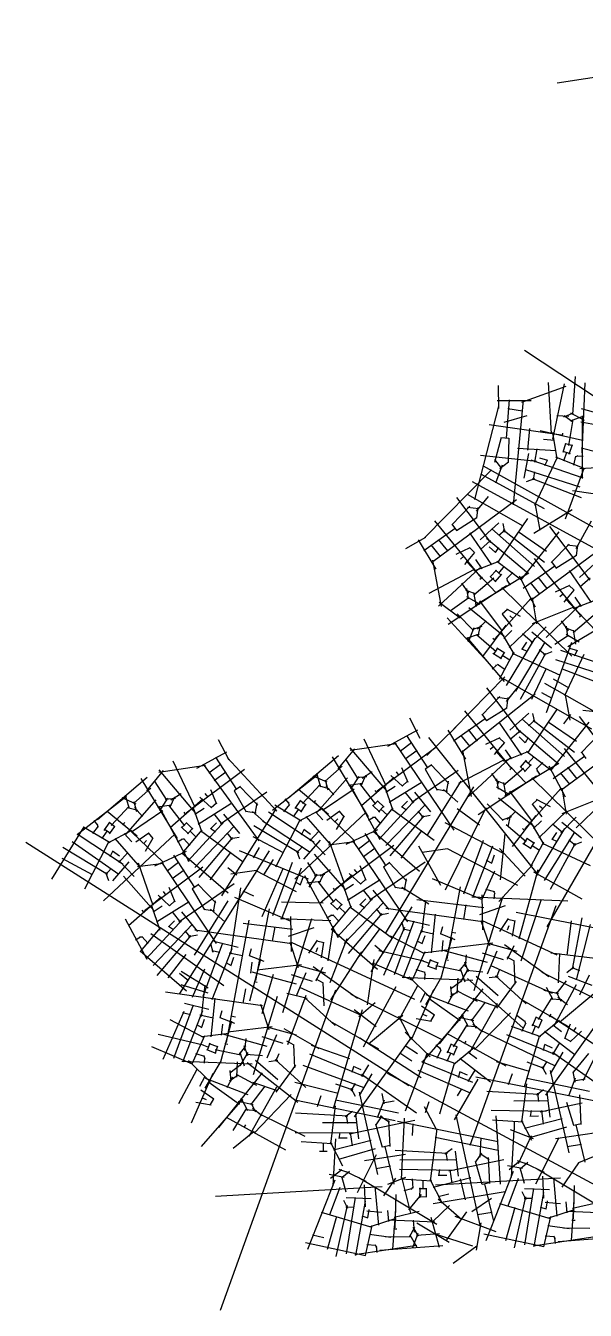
# Model space of a CAD drawing. Extents: x 521210 to 539878, y 175088 to 192554.
# Drawn here: x 521210 to 525525, y 175088 to 184983 of the extents above; entities that cross this region are included whole.
import ezdxf

# ---------------------------------------------------------------- set-up
doc = ezdxf.new("R2010")
doc.units = 0
doc.header["$MEASUREMENT"] = 0

msp = doc.modelspace()

# ---------------------------------------------------------------- linework, layer by layer
for p, q in [((525307.3, 184541.8), (528178.1, 184983)), ((525746.1, 182025.6), (525056.5, 182482)), ((525447.7, 182281.9), (525426.8, 181988.5)), ((524853.9, 182211.3), (524856.5, 182034.7)), ((525036.2, 182081.7), (525376.6, 182207)), ((525239.7, 182235.2), (525261.6, 181840)), ((525275.7, 181799.2), (525364.6, 182224.3)), ((525521.4, 182231.1), (525497.1, 181692.2)), ((524844.3, 182097.1), (525107.6, 182096.5)), ((524937.6, 182101.8), (524914.4, 181805.5)), ((525046.3, 182098.8), (524968.8, 181292.6)), ((524672.9, 181333.9), (524859.5, 182053.2)), ((525075.3, 181977.1), (524897.6, 181927.2)), ((524928.6, 182034), (525040.5, 182017.5)), ((525304.3, 181981), (525397.5, 181975.1)), ((525358.9, 181968.9), (525432.9, 181999.6)), ((525362.9, 181981.4), (525429.3, 181931.1)), ((525411.6, 181938.4), (525514.2, 181977.6)), ((525412, 182000.5), (525514.9, 181944.1)), ((525976.3, 181897.5), (525495.1, 182031.9)), ((525501.9, 181978.5), (525501.5, 181495)), ((524784.2, 181912.1), (525341.1, 181831.7)), ((525093.4, 181879.3), (525080.2, 181713.5)), ((525397.8, 181748.9), (525430.5, 181948.3)), ((525491.1, 181931.9), (525809.7, 181871.6)), ((524827.7, 181621.7), (524879.2, 181813.7)), ((524874.4, 181811.2), (524935.3, 181805.3)), ((524934.8, 181806), (524929.9, 181619.4)), ((525176, 181863.7), (525503, 181790.4)), ((525202.1, 181796.8), (525287.3, 181790.4)), ((525271.5, 181849.6), (525305.9, 181645.4)), ((525349.1, 181821.4), (525352.4, 181845.4)), ((525003.4, 181729.2), (525301.5, 181710.6)), ((525053.1, 181496.4), (525090.1, 181686.8)), ((525136.1, 181620), (525154.3, 181722.7)), ((525351.5, 181706.2), (525408.6, 181687.6)), ((525354.5, 181698.1), (525375.7, 181766.2)), ((525360.6, 181631.8), (525382, 181697.2)), ((525372.3, 181764.8), (525426.1, 181748.8)), ((525401.5, 181682.1), (525425.4, 181755.8)), ((525492.5, 181731.9), (526223.4, 181540.6)), ((524717.7, 181675.7), (525148.1, 181629.5)), ((524737.3, 181592.7), (525600.8, 181111.7)), ((524823.9, 181640.3), (524878.8, 181571.7)), ((524835.4, 181460.5), (524886.3, 181599.3)), ((524866.8, 181573.1), (524931.5, 181623.4)), ((525104.3, 181637.5), (525505.6, 181500.6)), ((525136.9, 181289.1), (525309.4, 181658.1)), ((525171.8, 181654.4), (525234.4, 181635.8)), ((525212.6, 181595.2), (525233.3, 181637.4)), ((525296.3, 181660.7), (525518.2, 181572.5)), ((525435.5, 181598.2), (525452.8, 181667.9)), ((525449.2, 181660.8), (525470.8, 181671.4)), ((525462.5, 181668.8), (525507.8, 181666.9)), ((525481.7, 181571.2), (525750.7, 181587.5)), ((524802.1, 181562), (524281, 181032.3)), ((524716.8, 181530.8), (525208.5, 181263.9)), ((525063.8, 181565.1), (525482.2, 181431.6)), ((525071.4, 181471.9), (525136.7, 181493.9)), ((525116.2, 181495.1), (525492.1, 181349.1)), ((525124.5, 181483.6), (525136.3, 181546.9)), ((525371.4, 181183.8), (525517.1, 181575.4)), ((524652.5, 181472.4), (525810.6, 180839.9)), ((525427.4, 181403.1), (525984.2, 181322.7)), ((524337.9, 180848.6), (524993.8, 181334.5)), ((524532, 181348), (524792.8, 181002.4)), ((524613.2, 181373.8), (525043.4, 181130)), ((524777.1, 181357.5), (524684.1, 181242.6)), ((525138.6, 181292.9), (525174.8, 181098)), ((524634.9, 181281.3), (524496.6, 181138.4)), ((524531.7, 181094.7), (524689.3, 181194.8)), ((524616.9, 181275), (524704, 181263.2)), ((524696.6, 181272.7), (524686.7, 181191.3)), ((525079, 181187), (524851.1, 180849.4)), ((525423.1, 181253.3), (525127, 181071.3)), ((524279.4, 180940.3), (524521.7, 181112.5)), ((524363.4, 181169.3), (524718.5, 180733)), ((524496.2, 181143.9), (524532.6, 181094.6)), ((524858.1, 181152.4), (524713.8, 181022.8)), ((524804.7, 181107.8), (525134.3, 180817.5)), ((524905.8, 181097.6), (524857.6, 181055)), ((524888.6, 181149.2), (524903.2, 181081.9)), ((524891.7, 181098.8), (525210.1, 180851.5)), ((525008, 181086.4), (525225.8, 180936.2)), ((525247.8, 181125.8), (525560, 180712.3)), ((525570.8, 181166.6), (525451.3, 180952.5)), ((524142.5, 180955.8), (524295.3, 181044.3)), ((524235.5, 181022.7), (524371.4, 180797.2)), ((524391, 181025.7), (524461.7, 180937.9)), ((524632.9, 181075.3), (524802, 180829.2)), ((524794.8, 181017.6), (524716, 180949.2)), ((524763.4, 181035.9), (525087.1, 180762)), ((525322, 181083.8), (525028.8, 180713.7)), ((525105.1, 180558.5), (525713.1, 181007)), ((526976.1, 181073.1), (525228.9, 178041.3)), ((525400.9, 180989.8), (525262.6, 180846.9)), ((524333, 180982.8), (524404.7, 180895.3)), ((524528.7, 180912.7), (524638.1, 180963.9)), ((524589.3, 180896.4), (524561.9, 180873.7)), ((524670.5, 180926.1), (524592.5, 180833)), ((524631.4, 180963.4), (524671, 180924)), ((524783.6, 180969.3), (524831.7, 180925.2)), ((524855.3, 180964.7), (524829.8, 180925.3)), ((525298.9, 180804.6), (525456.5, 180904.7)), ((525384.1, 180984.9), (525471.1, 180973.1)), ((525463.8, 180982.6), (525453.9, 180901.2)), ((524320.3, 180612.6), (524670.6, 180796.9)), ((524347.3, 180866), (524414.8, 180509.6)), ((524712.8, 180805.8), (524393.8, 180511)), ((524606.2, 180858.2), (524837.1, 180615.3)), ((524667.4, 180783.5), (524860.3, 180858.9)), ((524677.1, 180870.1), (524726.3, 180800.3)), ((524840, 180790.1), (524792.5, 180736.9)), ((524842.2, 180859.3), (525031.9, 180714.2)), ((524900, 180819), (524854.9, 180767)), ((525046.6, 180650.2), (525288.9, 180822.4)), ((525130.6, 180879.2), (525485.7, 180442.9)), ((525263.4, 180853.8), (525299.8, 180804.5)), ((525625.3, 180862.2), (525481, 180732.7)), ((524818.6, 180726.9), (524664.4, 180596.4)), ((524675.2, 180519.6), (525089.8, 180768.4)), ((524731.5, 180731.4), (524712.5, 180716.2)), ((524792, 180740.6), (524833.4, 180702.6)), ((524877.9, 180758), (524827, 180699.6)), ((524831.5, 180788.6), (524876.8, 180749.1)), ((524967.3, 180772), (524916.4, 180721.3)), ((524920.6, 180728.1), (524922.7, 180704.1)), ((524920.7, 180712.5), (524945.5, 180674.6)), ((525014.3, 180746.2), (525138.6, 180507.1)), ((525100.2, 180692.7), (525171.8, 180605.2)), ((525158.2, 180735.5), (525228.9, 180647.8)), ((525400.1, 180785.2), (525569.2, 180539.1)), ((525561.9, 180727.5), (525483.2, 180659.1)), ((524468.6, 180373), (524918.3, 180670.8)), ((524571.5, 180687.8), (524624.5, 180610.9)), ((524601.3, 180637.3), (524678.6, 180606.2)), ((524609.9, 180647.2), (524621.7, 180567.9)), ((524663.2, 180617.6), (524682.3, 180509.5)), ((524881.9, 180654.4), (525421.6, 180125.7)), ((525202.6, 180680.4), (525202.6, 180680.4)), ((525295.9, 180622.6), (525405.3, 180673.8)), ((525356.4, 180606.3), (525329.1, 180583.6)), ((525437.7, 180636), (525359.7, 180542.9)), ((525398.6, 180673.3), (525438.2, 180633.9)), ((524399.3, 180542.3), (524559.8, 180420.9)), ((524481.8, 180476.5), (524628, 180578.9)), ((524610.1, 180585.4), (524711.5, 180526.1)), ((524899.4, 180277.5), (524626, 180498)), ((524709.6, 180552.8), (524883.9, 180317.8)), ((525105.3, 180571.1), (524828.5, 180260.3)), ((525114.5, 180575.9), (525148.1, 180374.7)), ((525117.3, 180379.1), (525437.8, 180506.8)), ((525480, 180515.7), (525223.7, 180269.9)), ((525373.4, 180568.1), (525604.3, 180325.2)), ((525434.6, 180493.4), (525627.5, 180568.8)), ((525444.2, 180580), (525493.4, 180510.2)), ((524458.8, 180421.9), (524798.9, 180053.1)), ((524537.5, 180453.1), (524661.9, 180325.1)), ((524760.4, 180398.2), (524693, 180333.6)), ((524925.7, 180486.5), (524884.4, 180449)), ((524885, 180451.1), (524958.8, 180354.6)), ((525026.1, 180431.4), (524919.1, 180487.4)), ((525152.7, 180399.3), (524936.7, 180193.2)), ((524969.2, 180413.9), (524942.4, 180437.3)), ((525338.7, 180397.7), (525391.7, 180320.8)), ((525389.9, 180200.1), (525857, 180478.3)), ((525585.8, 180436.8), (525431.6, 180306.3)), ((525498.7, 180441.3), (525479.7, 180426.1)), ((524705.7, 180296.5), (524602, 180260.4)), ((524665.5, 180343.7), (524623.1, 180234.2)), ((524726.4, 180353.8), (524650.1, 180329.5)), ((524715.3, 180360.8), (524696.9, 180279.4)), ((524912.9, 180364.2), (524731.2, 180124.4)), ((524870.1, 180318.8), (524975.4, 180140.4)), ((524957.2, 180323.1), (524896.2, 180263.4)), ((525121.6, 180230.4), (525041.5, 180297.2)), ((525223.8, 180352.5), (525106.3, 180229.9)), ((525264.7, 180189.3), (525113.8, 180311.1)), ((525368.4, 180347.2), (525445.8, 180316.1)), ((525377.1, 180357.1), (525388.9, 180277.8)), ((525377.3, 180295.3), (525478.7, 180236)), ((525430.4, 180327.5), (525449.5, 180219.4)), ((524610.9, 180269), (524899.8, 179931.4)), ((524838.4, 180160.5), (524685, 180291.9)), ((524828.9, 180247.2), (524810.9, 180263.5)), ((525134.7, 180264.2), (524915.8, 179901)), ((525212.3, 180234.9), (524986.8, 179858)), ((525072.1, 180233.7), (525036.2, 180179.2)), ((525418.2, 180231.9), (525223.1, 179691.1)), ((525290.4, 180218.8), (525395.2, 180288.8)), ((524878.6, 180106.9), (524812.8, 180147.9)), ((524847.7, 180188.9), (524816.8, 180142.1)), ((524904.2, 180149.5), (524844.1, 180187.9)), ((524972.8, 180158.3), (524859.9, 179947.9)), ((524901.3, 180157.6), (524869.6, 180106.6)), ((524942.3, 180094.8), (524883.8, 180131)), ((525334.1, 179976.8), (524964.5, 180147.9)), ((525217.2, 180147.7), (525023.8, 179793.8)), ((525079.1, 180162.2), (525036, 180181.1)), ((525218.3, 180133.5), (525168.6, 180174.3)), ((525266.5, 180158.7), (525202.4, 180133.6)), ((525294, 180099.9), (525712.4, 179966.4)), ((525334.5, 180172.3), (525735.9, 180035.4)), ((525367.1, 179824), (525515.8, 180142)), ((525402, 180189.2), (525464.6, 180170.7)), ((525442.8, 180130), (525463.5, 180172.2)), ((524840.5, 180057.4), (524807, 180026.8)), ((524855.8, 180060), (524832.5, 180054.1)), ((524906.6, 180020.8), (524848.5, 180063)), ((525223.5, 180030.8), (525109.9, 179791.8)), ((525346.5, 180030), (525722.3, 179883.9)), ((524905, 179966.2), (524511.2, 179567.1)), ((524886, 179957.9), (525573.6, 179566.7)), ((525211.4, 179919.3), (526340.7, 179276.6)), ((525277.3, 179952), (525397.7, 179883.7)), ((524568.2, 179383.4), (525137.7, 179837.2)), ((524865.1, 179816.1), (524726.8, 179673.2)), ((524762.2, 179882.8), (525023.1, 179537.2)), ((524847.1, 179809.8), (524934.2, 179798)), ((525007.3, 179892.3), (524914.3, 179777.4)), ((524926.8, 179807.5), (524916.9, 179726.2)), ((525270.1, 179800.8), (525190.4, 179843)), ((525368.8, 179827.7), (525405.1, 179632.9)), ((524593.6, 179704.2), (524948.7, 179267.8)), ((524762, 179629.6), (524919.6, 179729.6)), ((525309.2, 179721.8), (525081.3, 179384.2)), ((525506.4, 179710.6), (526021.5, 179655.3)), ((524168.4, 179651.9), (524250.3, 179495.4)), ((524509.6, 179475.1), (524751.9, 179647.3)), ((524726.5, 179678.7), (524762.8, 179629.4)), ((524863.2, 179610.1), (525032.2, 179364)), ((525088.3, 179687.2), (524944, 179557.6)), ((525035, 179642.7), (525364.5, 179352.4)), ((525136, 179632.4), (525087.8, 179589.8)), ((525118.8, 179684), (525133.4, 179616.8)), ((525121.9, 179633.6), (525440.4, 179386.3)), ((525238.2, 179621.2), (525456.1, 179471)), ((525552.2, 179618.6), (525259.1, 179248.5)), ((525411.5, 179678), (525357.2, 179606.1)), ((525478.1, 179660.6), (525790.2, 179247.1)), ((524231.3, 179556.1), (524000.2, 179429.9)), ((524147.1, 179515.7), (524308.8, 179266.3)), ((524303.6, 179361.7), (524525.5, 179579.2)), ((524465.7, 179557.5), (524601.6, 179332)), ((524563.2, 179517.7), (524634.9, 179430.1)), ((524621.2, 179560.5), (524692, 179472.7)), ((525025, 179552.4), (524946.2, 179484)), ((524993.7, 179570.8), (525317.3, 179296.8)), ((525013.8, 179504.1), (525061.9, 179460)), ((525335.4, 179093.3), (525943.4, 179541.8)), ((525631.1, 179524.6), (525492.8, 179381.7)), ((522694.8, 179484), (522776.7, 179327.6)), ((523744.3, 179412.9), (523616.3, 179257.6)), ((524070, 179451), (523711.1, 179398.7)), ((523994.3, 179088.4), (523713.3, 179419.6)), ((523817.9, 179488.7), (523987.2, 179131)), ((524372.4, 179422.1), (523921.3, 179085.8)), ((524052.9, 179461.1), (524510.6, 178785.2)), ((524187.3, 179460.3), (524096.8, 179392.5)), ((524315.3, 179499.9), (525161.4, 178440.5)), ((524758.9, 179447.5), (524868.3, 179498.7)), ((524819.5, 179431.2), (524792.1, 179408.5)), ((524900.7, 179461), (524822.8, 179367.9)), ((524861.6, 179498.2), (524901.3, 179458.9)), ((524907.3, 179404.9), (524956.5, 179335.2)), ((525085.6, 179499.6), (525060, 179460.1)), ((525360.8, 179414.1), (525715.9, 178977.7)), ((522344.3, 179320.9), (522513.5, 178963.1)), ((522757.7, 179388.2), (522526.6, 179262)), ((522673.4, 179347.9), (522835.2, 179098.5)), ((523147.3, 178932), (522765.3, 179342.4)), ((523621.5, 179358.5), (523238.6, 179034.3)), ((523572.3, 179350.8), (523850.7, 178888.8)), ((523675.1, 179333.2), (523771.2, 179182.8)), ((524227.6, 179400.6), (524136.9, 179333.6)), ((524550.5, 179147.4), (524900.8, 179331.7)), ((524577.5, 179400.9), (524645, 179044.5)), ((524943, 179340.6), (524624, 179045.8)), ((524836.4, 179393), (525067.3, 179150.1)), ((524897.6, 179318.3), (525090.5, 179393.7)), ((525070.2, 179325), (525022.7, 179271.7)), ((525061.7, 179323.4), (525107, 179283.9)), ((525072.4, 179394.1), (525262.1, 179249)), ((525130.2, 179353.8), (525085.1, 179301.8)), ((525197.6, 179306.8), (525146.6, 179256.1)), ((525276.8, 179185), (525519.1, 179357.2)), ((525493.6, 179388.6), (525530, 179339.3)), ((522270.7, 179245), (522142.6, 179089.7)), ((522596.4, 179283.2), (522237.4, 179230.9)), ((522520.7, 178920.6), (522239.7, 179251.8)), ((522898.7, 179254.2), (522447.7, 178917.9)), ((522579.3, 179293.3), (523008.5, 178705)), ((522713.7, 179292.5), (522623.2, 179224.6)), ((522754, 179232.7), (522663.3, 179165.8)), ((523462.3, 179213), (523112.8, 178938.7)), ((523485.8, 179117.1), (523454.1, 179222.2)), ((523649.4, 179278.5), (523516.2, 179159.7)), ((523830.7, 179207), (523796.3, 179131)), ((523882.4, 179234.5), (523803.4, 179184.9)), ((524116.3, 179125.5), (524026.6, 179207.4)), ((524090.1, 179208), (524068.6, 179236.3)), ((524108.9, 179267.8), (524155.5, 179156.3)), ((524543.6, 179246.1), (524187.3, 179000.1)), ((524341.3, 179290.4), (524290.5, 179256.2)), ((524290.7, 179257), (524383.9, 179095.3)), ((524472.7, 179146.1), (524335.8, 179290.3)), ((524698.8, 178907.8), (525148.6, 179205.6)), ((524801.8, 179222.6), (524854.7, 179145.7)), ((525048.9, 179261.7), (524894.7, 179131.2)), ((524905.5, 179054.4), (525320, 179303.2)), ((524961.7, 179266.2), (524942.8, 179251)), ((525022.2, 179275.4), (525063.6, 179237.5)), ((525108.1, 179292.8), (525057.2, 179234.4)), ((525150.8, 179262.9), (525152.9, 179238.9)), ((525150.9, 179247.4), (525175.8, 179209.5)), ((525244.5, 179281.1), (525368.8, 179041.9)), ((525330.4, 179227.6), (525402.1, 179140)), ((525388.4, 179270.4), (525459.1, 179182.6)), ((525432.8, 179215.3), (525432.8, 179215.2)), ((522147.9, 179190.6), (521765, 178866.5)), ((522175.7, 179110.7), (522042.5, 178991.9)), ((522098.6, 179182.9), (522377.1, 178720.9)), ((522201.5, 179165.4), (522297.5, 179014.9)), ((522867.6, 179122.6), (522816.9, 179088.4)), ((522999.1, 178978.3), (522862.1, 179122.5)), ((523344.2, 178990.3), (523482, 179138)), ((523534.7, 179155.3), (523427.1, 179202.3)), ((523458.6, 178924.4), (523690.5, 179188.2)), ((523549.6, 179104.8), (523469.1, 179126.6)), ((523542.1, 179094), (523521.1, 179171.3)), ((523585, 179058.1), (523523.4, 179128.3)), ((523808.4, 179146), (523699.5, 179131.4)), ((523709.9, 179138.1), (523940.9, 178713.3)), ((523778.5, 179200.3), (523714.9, 179101.6)), ((523840.2, 179197.9), (523760.5, 179189.5)), ((523911, 178986), (523787.1, 179145.6)), ((524051.1, 179192.7), (523798.7, 178972.3)), ((523973.9, 179134.7), (524041.1, 178938.8)), ((524662.9, 179120.3), (523981.8, 177990.1)), ((524060.1, 179121.4), (523988.3, 179075.2)), ((524267, 179156.7), (524013.9, 178998.3)), ((524155.2, 179163), (524114.2, 179125.1)), ((524566, 179163.8), (524304.2, 178744.3)), ((524467.2, 179164.3), (524451.7, 179077.8)), ((524831.5, 179172.1), (524908.8, 179141)), ((524840.2, 179182), (524852, 179102.7)), ((524840.3, 179120.2), (524941.7, 179060.9)), ((524893.4, 179152.4), (524912.5, 179044.3)), ((525112.1, 179189.2), (525651.9, 178660.5)), ((525344.7, 179110.8), (525378.3, 178909.5)), ((521988.7, 179045.2), (521606.2, 178749.4)), ((522061, 178987.5), (521953.4, 179034.5)), ((522012.1, 178949.2), (521980.4, 179054.4)), ((521985, 178756.5), (522216.8, 179020.4)), ((522304.8, 179032.5), (522241.3, 178933.8)), ((522366.6, 179030.1), (522286.9, 179021.7)), ((522357.1, 179039.2), (522322.7, 178963.2)), ((522577.5, 179024.8), (522325.1, 178804.5)), ((522408.8, 179066.7), (522329.7, 179017.1)), ((522642.7, 178957.7), (522553, 179039.6)), ((522616.4, 179040.2), (522594.9, 179068.4)), ((522635.3, 179100), (522681.8, 178988.5)), ((523070, 179078.2), (522713.7, 178832.3)), ((522817, 179089.2), (522910.3, 178927.5)), ((523241.2, 178992.6), (523212, 179027.3)), ((523289, 178952.4), (523332.7, 179016.4)), ((523544.7, 178907.2), (523312.8, 179098.9)), ((523372.3, 178979.8), (523326.7, 179012.7)), ((523431.3, 178996.1), (523448.3, 179013.4)), ((523741.7, 179102.3), (523499.5, 178938.2)), ((523925.8, 179012), (523886.1, 178972.3)), ((523919.2, 179072.9), (523904.8, 179092.5)), ((523973.3, 178962), (523922.1, 179011.7)), ((524222.1, 179028), (523934.6, 178716.3)), ((524154.6, 179010.7), (524108.5, 178964.5)), ((524202.4, 178997.5), (524137.4, 179079.1)), ((524334.4, 178928.5), (524211, 179078.2)), ((524461.5, 179084.8), (524380.6, 179098.1)), ((524542.8, 179000.8), (524431.9, 179098.5)), ((525129.7, 178812.4), (524856.2, 179032.8)), ((524939.9, 179087.7), (525114.1, 178852.6)), ((525335.5, 179105.9), (525058.7, 178795.1)), ((525156, 179021.3), (525114.6, 178983.8)), ((525256.3, 178966.2), (525149.3, 179022.2)), ((525347.5, 178913.9), (525668, 179041.6)), ((525710.2, 179050.5), (525454, 178804.7)), ((522071, 178739.4), (521839.1, 178931.1)), ((521870.6, 178822.5), (522008.4, 178970.2)), ((522075.9, 178936.9), (521995.5, 178958.8)), ((522268.1, 178934.5), (522025.8, 178770.4)), ((522068.5, 178926.1), (522047.5, 179003.5)), ((522111.4, 178890.3), (522049.8, 178960.4)), ((522334.8, 178978.1), (522225.9, 178963.6)), ((522236.3, 178970.3), (522467.3, 178545.5)), ((522437.3, 178818.2), (522313.5, 178977.8)), ((522445.5, 178905.1), (522431.2, 178924.6)), ((522500.3, 178966.9), (522567.5, 178771)), ((522586.5, 178953.6), (522514.6, 178907.4)), ((522793.3, 178988.9), (522540.2, 178830.5)), ((522681.5, 178995.2), (522640.6, 178957.3)), ((522728.8, 178829.7), (522663.8, 178911.3)), ((523139.9, 178951.3), (522719.8, 178281)), ((522860.7, 178760.7), (522737.4, 178910.3)), ((522987.9, 178916.9), (522907, 178930.3)), ((523069.2, 178833), (522958.3, 178930.7)), ((522993.5, 178996.5), (522978, 178910)), ((523435.3, 178689.9), (523081.7, 178924)), ((523336.4, 178856.1), (523130.9, 178977.9)), ((523201.8, 178928.1), (523246.4, 178984.4)), ((523243.1, 178977.2), (523238.2, 179000.7)), ((523274.2, 178889.3), (523312.9, 178946.2)), ((523835.9, 178925.9), (523284.7, 178409.1)), ((523338.7, 178927.5), (523289, 178961.5)), ((523501.1, 178951.9), (523318.3, 178854.3)), ((523330.5, 178925), (523371.4, 178983.4)), ((523743.2, 178706.2), (523444.4, 178996)), ((523501.6, 178864.7), (523444.6, 178928.2)), ((523632.6, 178931.4), (523533.1, 178861.8)), ((523666.3, 178889.2), (523630.5, 178932.1)), ((523939.6, 178925.5), (523883.4, 178978.8)), ((524042.2, 178956.9), (523889.3, 178773.5)), ((523972, 178970.5), (523930.7, 178927)), ((523999.5, 178900.8), (523949.5, 178948.1)), ((524292.2, 178983.7), (523988.1, 178666.8)), ((524359.6, 178706.4), (524032, 178948.4)), ((524147.1, 178939.3), (524108.7, 178966.4)), ((524277.7, 178883.2), (524237.2, 178933.1)), ((524758.6, 178957.9), (524445.7, 178322.7)), ((524709, 178824.7), (524537.9, 178950.6)), ((524767.7, 178987.9), (524892.1, 178859.9)), ((524990.6, 178933), (524923.2, 178868.5)), ((525115.2, 178985.9), (525189, 178889.4)), ((525383, 178934.2), (525167, 178728)), ((525199.4, 178948.7), (525172.7, 178972.1)), ((521412.6, 178408.9), (521660.3, 178810.9)), ((521862.7, 178688.2), (521657.3, 178810)), ((521728.2, 178760.3), (521772.8, 178816.6)), ((521767.5, 178824.7), (521738.4, 178859.5)), ((521769.4, 178809.3), (521764.6, 178832.9)), ((521815.4, 178784.6), (521859.1, 178848.6)), ((521898.6, 178812), (521853.1, 178844.8)), ((521856.8, 178757.2), (521897.7, 178815.6)), ((521957.6, 178828.2), (521974.7, 178845.5)), ((522269.6, 178538.4), (521970.7, 178828.2)), ((522465.9, 178757.6), (522409.7, 178811)), ((522452.2, 178844.2), (522412.5, 178804.5)), ((522499.6, 178794.2), (522448.5, 178843.9)), ((522748.5, 178860.2), (522461, 178548.5)), ((522818.5, 178815.9), (522514.5, 178499)), ((522681, 178842.9), (522634.9, 178796.7)), ((523315.3, 178612.4), (522970, 178820.6)), ((523402.7, 178613.6), (523035.7, 178854.9)), ((523139.7, 178502.8), (523326.4, 178864.9)), ((523569.5, 178666.1), (523372.7, 178890.7)), ((523591.9, 178848.9), (523616.4, 178874.6)), ((523606.9, 178791.3), (523667.4, 178895.8)), ((523892.3, 178884.6), (523853.4, 178861.4)), ((523907.8, 178884.1), (523883.8, 178883)), ((523949.7, 178835.5), (523901.2, 178888.6)), ((524279.5, 178897.3), (524018.8, 178589.6)), ((524329.9, 178898.2), (524262.1, 178886.4)), ((524441.7, 178845.8), (524891.7, 178608.3)), ((524956.7, 178888.6), (524880.3, 178864.3)), ((525068.6, 178695.3), (524915.2, 178826.7)), ((524945.5, 178895.6), (524927.1, 178814.3)), ((525143.1, 178899.1), (524961.4, 178659.2)), ((525100.4, 178853.6), (525205.6, 178675.2)), ((525187.4, 178857.9), (525126.4, 178798.2)), ((525351.8, 178765.2), (525271.7, 178832)), ((525454, 178887.3), (525336.5, 178764.7)), ((525494.9, 178724.2), (525344, 178845.9)), ((521961.7, 178522), (521608.1, 178756.1)), ((521800.6, 178721.5), (521839.3, 178778.4)), ((522362.2, 178758.1), (521811.1, 178241.2)), ((521865, 178759.7), (521815.4, 178793.6)), ((522027.4, 178784.1), (521844.7, 178686.5)), ((522095.9, 178498.3), (521899.1, 178722.9)), ((522028, 178696.9), (521970.9, 178760.4)), ((522159, 178763.6), (522059.4, 178694)), ((522133.3, 178623.5), (522193.8, 178728)), ((522192.6, 178721.4), (522156.9, 178764.3)), ((522418.7, 178716.8), (522379.7, 178693.6)), ((522434.2, 178716.2), (522410.2, 178715.2)), ((522568.6, 178789), (522415.6, 178605.7)), ((522476.1, 178667.7), (522427.6, 178720.7)), ((522498.4, 178802.7), (522457, 178759.1)), ((522525.9, 178733), (522475.9, 178780.2)), ((522805.8, 178729.4), (522545.2, 178421.7)), ((522886, 178538.5), (522558.3, 178780.6)), ((522673.4, 178771.4), (522635.1, 178798.6)), ((522804, 178715.4), (522763.5, 178765.3)), ((522856.3, 178730.4), (522788.5, 178718.6)), ((523198.4, 178611), (522964.4, 178734.7)), ((523335.7, 178749.8), (523356.4, 178792)), ((523407.5, 178753.7), (523354.5, 178791.9)), ((523402, 178704.4), (523472.2, 178781.6)), ((523519.7, 178597.1), (523402.2, 178719.7)), ((523922, 178789.7), (523677.8, 178675.7)), ((523824.7, 178761.5), (523986.4, 178512.1)), ((524246.2, 178467.9), (523888.9, 178776.6)), ((524262.1, 178781.5), (524102.8, 178570.3)), ((524904.5, 178758.8), (524867.4, 178404.8)), ((525059.2, 178782), (525041.2, 178798.3)), ((525077.9, 178723.8), (525047, 178676.9)), ((525134.5, 178684.3), (525074.3, 178722.7)), ((525364.9, 178799), (525146.1, 178435.8)), ((525442.5, 178769.7), (525208.4, 178398.1)), ((525309.3, 178697), (525266.2, 178715.9)), ((525302.3, 178768.5), (525266.4, 178714)), ((524165.3, 176815.8), (521210.4, 178690.1)), ((521841.7, 178444.6), (521496.4, 178652.8)), ((521929.1, 178445.8), (521567.8, 178695.4)), ((521666.1, 178335), (521852.7, 178697)), ((521862.1, 178582), (521882.8, 178624.2)), ((521933.8, 178585.9), (521880.9, 178624)), ((521928.4, 178536.6), (521998.6, 178613.8)), ((522118.3, 178681.1), (522142.8, 178706.8)), ((522448.4, 178621.9), (522204.2, 178507.9)), ((523087.4, 178627.9), (522397.4, 177526.9)), ((522788.5, 178613.7), (522629.2, 178402.5)), ((523391, 178408), (522859, 178625.9)), ((522966.6, 178574.2), (523012.1, 178652.1)), ((523301.2, 178611.9), (523344, 178659.9)), ((523324.3, 178562.7), (523301.9, 178627.8)), ((523355, 178563.1), (523483, 178708.8)), ((523747.6, 178696.8), (523545.1, 178671.8)), ((523550.8, 178702.4), (523664.8, 178376.8)), ((524050, 178667.9), (523598.9, 178331.6)), ((523730.5, 178706.9), (524152.9, 178080.4)), ((523864.9, 178706.2), (523774.4, 178638.3)), ((523905.2, 178646.4), (523814.5, 178579.5)), ((524411.2, 178359.7), (524242, 178663.3)), ((524462.8, 178642.3), (524266.7, 178614.4)), ((524459.2, 178644.2), (525002.4, 178361.6)), ((524738, 178705.5), (524586.9, 178293.1)), ((524808.6, 178662), (524654.8, 178266.8)), ((524864.6, 178645), (525061.5, 178431.2)), ((525108.8, 178641.7), (525043, 178682.7)), ((525203.1, 178693.1), (525099.2, 178499.7)), ((525131.6, 178692.4), (525099.8, 178641.4)), ((525172.5, 178629.6), (525114, 178665.9)), ((525564.4, 178511.6), (525194.7, 178682.8)), ((525447.4, 178682.5), (525254, 178328.6)), ((525448.5, 178668.3), (525398.8, 178709.1)), ((525496.7, 178693.5), (525432.6, 178668.4)), ((521724.7, 178443.2), (521490.8, 178566.8)), ((521881.3, 178395.3), (522009.4, 178541)), ((522046.1, 178429.3), (521928.6, 178551.9)), ((522274, 178529), (522071.5, 178504)), ((522077.2, 178534.6), (522191.1, 178209)), ((522256.9, 178539.1), (522679.2, 177912.6)), ((522391.3, 178538.4), (522300.8, 178470.5)), ((522351, 178593.7), (522512.8, 178344.3)), ((522772.6, 178300.1), (522415.2, 178608.7)), ((523117.3, 178560.7), (523044, 178443.3)), ((523264.4, 178537.6), (523113.2, 178125.3)), ((523383.3, 178536.2), (523448.8, 178428.6)), ((523671.9, 178334.2), (523437.2, 178600.7)), ((523786.5, 178513.6), (523833.1, 178402.1)), ((523848.3, 178604.3), (523848.3, 178604.4)), ((524291.3, 178540.3), (523864.9, 178245.9)), ((524018.8, 178536.2), (523968.1, 178502)), ((524148.9, 178393.1), (524012, 178537.4)), ((524761.8, 178555.6), (524803.1, 178533)), ((524822.7, 178593.8), (524801.4, 178532)), ((525116.9, 178519.7), (524857.3, 178236.5)), ((521827.5, 178444.1), (521870.4, 178492)), ((521850.7, 178394.9), (521828.3, 178460)), ((522198.3, 178166.4), (521963.6, 178432.8)), ((522576.3, 178500.1), (522125.3, 178163.8)), ((522431.6, 178478.6), (522340.9, 178411.6)), ((522374.6, 178436.5), (522374.6, 178436.5)), ((522837.9, 178438.2), (522768.3, 178495.5)), ((522989.2, 178474.5), (522793, 178446.6)), ((522985.6, 178476.4), (523297, 178314.3)), ((523192.3, 178488.2), (523030.4, 178118.9)), ((523335, 178494.2), (523181.2, 178098.9)), ((523349, 178426), (523327.8, 178364.2)), ((523360.4, 178437.6), (523618.5, 177959.2)), ((523456, 178446.2), (523392.5, 178347.4)), ((523517.8, 178443.7), (523438.1, 178435.3)), ((523508.3, 178452.8), (523473.9, 178376.9)), ((523728.7, 178438.5), (523476.3, 178218.1)), ((523560, 178480.4), (523481, 178430.7)), ((523793.9, 178371.4), (523704.2, 178453.2)), ((523767.7, 178453.8), (523746.2, 178482.1)), ((523968.3, 178502.9), (524061.5, 178341.2)), ((524344, 178414.4), (524729.1, 178252.1)), ((524823.7, 178469.1), (524726.1, 178251.1)), ((525159.7, 178479.7), (525012.6, 177947.3)), ((525501.3, 178255.3), (525127.9, 178461.7)), ((522312.9, 178345.8), (522359.4, 178234.3)), ((522817.7, 178372.4), (522391.3, 178078.1)), ((522545.2, 178368.4), (522494.5, 178334.2)), ((522494.6, 178335), (522587.9, 178173.3)), ((522675.3, 178225.3), (522538.4, 178369.5)), ((522866.4, 178342), (522789.3, 177829.7)), ((522885.4, 178318.2), (522967.4, 178280.9)), ((523288.2, 178387.7), (523329.4, 178365.2)), ((523486, 178391.8), (523377.1, 178377.3)), ((523588.6, 178231.8), (523464.7, 178391.4)), ((523596.8, 178318.7), (523582.4, 178338.3)), ((523651.5, 178380.6), (523718.7, 178184.6)), ((523737.7, 178367.2), (523665.9, 178321)), ((523944.5, 178402.6), (523691.5, 178244.1)), ((523832.8, 178408.9), (523791.8, 178370.9)), ((523880, 178243.3), (523815, 178324.9)), ((524012, 178174.3), (523888.6, 178324)), ((524139.1, 178330.6), (524058.2, 178343.9)), ((524318.4, 178215.8), (524109.5, 178344.4)), ((524144.7, 178410.1), (524129.3, 178323.6)), ((524560.7, 178349.1), (524456.7, 177796.2)), ((524755.3, 178332.7), (524824.3, 178312.4)), ((524817.3, 178316.4), (524827, 178294.4)), ((522255.1, 178270.7), (522002.7, 178050.3)), ((522470.9, 178234.8), (522217.8, 178076.3)), ((522320.3, 178203.5), (522230.6, 178285.4)), ((522294, 178286), (522272.5, 178314.3)), ((522359.1, 178241.1), (522318.2, 178203.1)), ((522770, 178241.8), (522508.2, 177822.3)), ((522671.1, 178242.3), (522655.6, 178155.8)), ((522821.2, 178269.8), (523255.4, 178084.3)), ((523183.9, 178234.6), (523502.9, 178227.2)), ((523617.2, 178171.3), (523561, 178224.7)), ((523603.4, 178257.9), (523563.7, 178218.2)), ((523650.9, 178207.8), (523599.7, 178257.5)), ((523649.6, 178216.4), (523608.2, 178172.8)), ((523899.7, 178273.9), (523612.2, 177962.1)), ((523969.8, 178229.6), (523665.7, 177912.6)), ((523832.2, 178256.5), (523786.1, 178210.4)), ((524743.8, 178187.9), (524227, 178250.4)), ((524292.5, 178237.3), (524262.9, 177997.5)), ((525390.9, 178239), (524649.4, 178271.1)), ((524886.5, 178270.1), (524664.4, 177548)), ((524726.4, 178287.7), (524731.2, 178018.2)), ((524824.7, 178302.7), (524820.9, 178257.6)), ((525031.4, 177779.7), (525186.1, 178254.8)), ((522123.1, 178150.9), (522108.8, 178170.5)), ((522177.9, 178212.7), (522245.1, 178016.8)), ((522264, 178199.4), (522192.2, 178153.2)), ((522406.4, 178075.5), (522341.4, 178157.1)), ((522538.3, 178006.5), (522415, 178156.2)), ((522665.4, 178162.8), (522584.6, 178176.1)), ((522746.8, 178078.8), (522635.9, 178176.5)), ((523087.1, 178181.3), (522983.1, 177628.4)), ((523252.7, 178119.9), (523257.6, 177850.4)), ((523569.9, 178130.5), (523531, 178107.3)), ((523585.4, 178129.9), (523561.4, 178128.9)), ((523719.8, 178202.7), (523566.8, 178019.3)), ((523627.3, 178081.4), (523578.8, 178134.4)), ((523677.1, 178146.6), (523627.1, 178193.9)), ((523957.1, 178143.1), (523696.4, 177835.4)), ((524037.2, 177952.2), (523709.6, 178194.2)), ((523824.7, 178185.1), (523786.3, 178212.3)), ((524188, 178194.3), (523871, 177694.7)), ((523955.3, 178129), (523914.8, 178179)), ((524007.5, 178144), (523939.7, 178132.3)), ((524736.1, 178079.3), (523987.7, 178183.5)), ((524368.7, 178137.9), (524337.5, 177840.9)), ((524605, 178209.7), (524584.7, 178098.8)), ((524592.2, 178140), (524592.2, 178140)), ((524637.4, 176359.4), (525300.7, 178206.4)), ((524906.1, 178202.6), (524708.1, 178134.9)), ((524991.8, 178155.5), (525706.3, 178012.4)), ((521976.7, 178103.1), (522144.9, 177791.3)), ((522246.2, 178034.9), (522093.2, 177851.5)), ((522426.1, 178106), (522138.6, 177794.3)), ((522496.1, 178061.7), (522192.1, 177744.8)), ((522358.6, 178088.7), (522312.5, 178042.5)), ((522351, 178017.3), (522312.7, 178044.4)), ((522930.7, 178092), (522757, 177150.5)), ((523270.1, 178020), (522887.5, 178066.4)), ((523131.3, 178041.8), (523111.1, 177931)), ((523564.1, 178086.5), (523175.8, 178103.3)), ((523412.9, 178102.3), (523190.7, 177380.2)), ((523432.4, 178034.7), (523234.5, 177967)), ((523580.6, 178047.8), (523538.9, 177779.4)), ((523923.8, 177713.8), (523566.5, 178022.4)), ((523939.7, 178027.4), (523780.4, 177816.1)), ((524130, 178035.1), (523968.1, 177665.8)), ((524202.1, 178084.5), (524051, 177672.2)), ((524108.7, 178080.9), (524127.9, 178014.8)), ((524118.2, 178027.3), (524180.9, 178012.9)), ((524272.7, 178041), (524119, 177645.8)), ((524134, 178098.2), (524322.6, 178053.1)), ((524423.4, 178040.2), (524407.3, 177986.8)), ((524719.5, 178090.2), (524786, 177897.3)), ((524729.9, 178090.4), (525304.5, 177825.2)), ((524866.2, 178005.4), (524933.5, 178105.6)), ((524924.5, 178017.1), (524936.9, 178050.5)), ((524928.1, 178101.7), (524982.3, 178088.4)), ((524980.8, 178090), (524962, 177970)), ((525383.8, 177824.3), (525418.5, 178086.6)), ((525425.7, 177715), (525501.1, 178111.2)), ((525457.2, 177633.5), (525565.8, 178059.1)), ((522096.3, 177962.6), (522057.3, 177939.4)), ((522111.8, 177962.1), (522087.7, 177961.1)), ((522153.7, 177913.5), (522105.2, 177966.6)), ((522739, 177585.8), (522176.1, 177987.2)), ((522483.4, 177975.3), (522222.8, 177667.6)), ((522481.6, 177961.2), (522441.1, 178011.1)), ((522533.9, 177976.2), (522466.1, 177964.4)), ((523262.4, 177911.5), (522514.1, 178015.7)), ((522660.4, 177930.4), (522849, 177885.3)), ((523118.6, 177972.2), (523118.6, 177972.2)), ((523245.9, 177922.4), (523312.4, 177729.5)), ((523256.3, 177922.6), (524206.9, 177483.9)), ((523392.6, 177837.5), (523459.9, 177937.8)), ((523454.4, 177933.9), (523508.7, 177920.6)), ((523507.1, 177922.1), (523488.3, 177802.2)), ((523557.8, 177611.9), (523689.1, 177951.7)), ((524021, 177972.6), (524284.7, 177835.2)), ((524225.9, 177934.6), (524267.2, 177912.1)), ((524254, 178009.9), (524355.8, 177987.4)), ((524286.8, 177972.8), (524265.6, 177911.1)), ((524406.8, 177988.9), (524519.7, 177944.2)), ((524495.7, 177959.8), (524408.7, 177636.2)), ((524427.8, 177936.5), (524417.8, 177851.7)), ((524492.4, 178001.5), (524527.2, 177994.6)), ((522450.2, 177545.9), (522092.8, 177854.6)), ((522444.7, 177828), (522306.7, 177648.3)), ((522728.5, 177916.7), (522577.4, 177504.3)), ((522635.1, 177913), (522654.3, 177846.9)), ((522644.6, 177859.5), (522707.2, 177845.1)), ((522799.1, 177873.2), (522645.3, 177478)), ((522780.3, 177842.1), (522882.2, 177819.6)), ((522933.2, 177821), (523046.1, 177776.4)), ((522949.8, 177872.4), (522933.7, 177818.9)), ((523450.9, 177849.3), (523463.2, 177882.6)), ((523564, 177477.9), (523802.7, 177848.6)), ((523970.7, 177839.4), (523901.2, 177896.7)), ((523932.8, 177859.3), (524279.8, 177779.4)), ((524287.8, 177848.2), (524190.3, 177630.2)), ((524477.6, 177865), (524272.1, 177839.2)), ((524427, 177862.9), (524769.5, 177769.1)), ((524811, 177915.9), (524468.4, 177875.2)), ((524607.5, 177826.6), (524597.6, 177733.8)), ((524730.1, 177841.7), (524891.8, 177790)), ((524770.1, 177916.8), (524996.7, 177855.3)), ((524771.9, 177678.8), (524846.5, 177857.8)), ((524901, 177904.3), (525242.9, 177659.7)), ((524924.9, 177792.5), (524975.5, 177898.2)), ((525258.2, 177841.3), (525666.3, 177792.4)), ((525319.1, 177608.9), (525328.9, 177836)), ((522752.3, 177766.8), (522793.6, 177744.3)), ((522813.2, 177805), (522792, 177743.3)), ((523022.1, 177792), (522935, 177468.4)), ((522954.1, 177768.7), (522944.2, 177683.9)), ((523337.4, 177748.1), (522994.8, 177707.4)), ((523296.5, 177748.9), (523523.1, 177687.5)), ((523427.4, 177736.5), (523769.3, 177491.9)), ((523451.2, 177624.7), (523501.8, 177730.4)), ((523845.4, 177441.1), (523897.9, 177789.2)), ((523881.4, 177765.1), (524193.2, 177631.2)), ((524256.2, 177785.2), (524320.7, 177761)), ((524304.7, 177742.2), (524377.3, 177715.1)), ((524330.9, 177791.1), (524310, 177734.8)), ((524322.7, 177788.5), (524389.9, 177764.4)), ((524388.5, 177767.8), (524370.3, 177714.7)), ((524371.7, 177743.1), (524569.4, 177701.9)), ((524446.1, 177788.6), (524470, 177784.3)), ((524605.4, 177768.1), (524552.3, 177703.8)), ((524560.4, 177721.2), (524595.2, 177617)), ((524593.1, 177772.6), (524620.6, 177697.3)), ((524796.3, 177743.9), (525270.7, 177530.1)), ((524920, 177809.6), (524977.6, 177778.8)), ((524985.4, 177600.3), (524976.9, 177780.6)), ((525382.2, 177689.4), (525435.5, 177733)), ((525420.4, 177728.2), (525480.2, 177704.6)), ((522465.5, 177624.9), (522395.9, 177682.2)), ((522618.6, 177570.1), (522409.7, 177698.6)), ((522590.2, 177716.3), (522494.5, 177498)), ((522953.4, 177695.1), (523295.8, 177601.3)), ((523118.8, 177673.4), (523031.4, 177372.5)), ((523256.5, 177673.9), (523418.2, 177622.1)), ((523298.3, 177511), (523372.8, 177690)), ((523446.4, 177641.8), (523504, 177611)), ((524656.7, 177628.5), (524113.5, 177650.2)), ((524335, 177490.9), (524165.9, 177657.1)), ((524219.5, 177711.8), (524288.4, 177691.5)), ((524281.5, 177695.5), (524291.1, 177673.4)), ((524288.8, 177681.8), (524285, 177636.6)), ((524294.2, 177444.1), (524419, 177658.6)), ((524484.5, 177562.7), (524572.2, 177628.9)), ((524537.4, 177530.1), (524544.1, 177647.3)), ((524622.4, 177718.2), (524561.6, 177617.7)), ((524735.3, 177692.4), (524609.8, 177703.9)), ((524616.7, 177643), (525046.1, 177260.7)), ((524683.1, 177660.8), (524854.3, 177511.3)), ((524785, 177651), (524853.3, 177659.5)), ((524833.5, 177664.8), (525069.7, 177449.3)), ((524839.4, 177651.9), (524863.6, 177711.4)), ((525900.5, 177335.8), (525192.6, 177689)), ((525377.9, 177624.9), (525299.7, 177526.1)), ((525393.3, 177660.8), (525574.4, 177591.3)), ((525482.4, 177518.1), (525556.5, 177670.9)), ((523036.3, 177433.6), (522288, 177537.8)), ((522407.7, 177597.3), (522615.2, 177534.1)), ((522592.7, 177591.5), (522563.1, 177351.8)), ((522712.3, 175087.6), (523600.8, 177556.1)), ((522905.2, 177563.9), (522884.9, 177453)), ((522972.5, 177620.8), (522996.4, 177616.5)), ((523222.9, 177531.1), (523379.7, 177491.7)), ((523322.6, 177576), (523797.1, 177362.2)), ((523511.7, 177432.5), (523503.2, 177612.8)), ((523815.1, 177116.2), (524065.7, 177581.6)), ((524090.7, 177327.5), (524233, 177590)), ((524188.7, 177178.6), (524356.6, 177559.5)), ((524253.4, 177460.1), (524293.1, 177535.7)), ((524733.7, 177562.7), (524397.2, 177141.2)), ((524463.8, 177449.1), (524508.1, 177531.3)), ((524482.4, 177501.8), (524547.7, 177548.4)), ((524495.2, 177498.6), (524487.7, 177581.6)), ((524692.8, 177465.3), (524535.1, 177549)), ((524841.8, 177414.3), (524994, 177620.4)), ((525318.7, 177525.4), (525204.1, 177550.7)), ((525278.1, 177478.4), (525226.7, 177575.4)), ((525288.7, 177284.1), (525457.1, 177596.7)), ((525337.9, 177466.6), (525302.3, 177538.4)), ((525591.9, 177525.5), (525326.1, 177305.5)), ((522502.4, 177438.8), (522351.3, 177026.4)), ((522434.3, 177452.4), (522622.9, 177407.4)), ((522668.9, 177492.1), (522637.7, 177195.2)), ((522892.5, 177494.3), (522892.5, 177494.3)), ((523149.9, 177504.4), (522964.6, 176902.2)), ((523019.7, 177444.5), (523086.3, 177251.6)), ((523371, 177511.3), (523229.3, 177132.5)), ((523359.9, 177497), (523596.1, 177281.5)), ((524426.9, 177168), (523719, 177521.2)), ((523904.3, 177457), (523778.1, 177349)), ((524361.4, 177360.5), (524261.6, 177429.7)), ((524294.4, 177521.2), (524622.4, 177395.4)), ((524559.6, 177317.5), (524321.6, 177487.7)), ((524634.3, 177075.8), (524847.3, 177454.4)), ((524753, 177460.2), (524645.3, 177317.8)), ((524851.7, 177422.9), (524661.6, 177489.1)), ((525406.2, 177267), (525034.5, 177479.6)), ((525163.7, 177326.7), (525270.4, 177498.2)), ((525343.1, 177478.7), (525259.9, 177484.5)), ((525386.9, 177439.8), (525312.9, 177496.7)), ((522430.3, 177389.4), (522268.4, 177020.1)), ((522321.3, 177326.8), (522584.9, 177189.5)), ((522418.4, 177381.6), (522481.1, 177367.1)), ((522573, 177395.3), (522419.2, 177000.1)), ((522554.2, 177364.2), (522656.1, 177341.6)), ((522587.1, 177327.1), (522565.8, 177265.4)), ((522707, 177343.1), (522820, 177298.5)), ((522723.7, 177394.5), (522707.6, 177341)), ((522792.6, 177355.7), (522827.5, 177348.9)), ((523583.7, 176641), (523807.8, 177405.6)), ((523913.3, 177271.9), (523742.4, 177401.9)), ((524118.3, 177357.7), (523852.5, 177137.7)), ((524181.4, 177171.2), (524087.6, 177352.4)), ((524221.1, 177335.9), (524340.2, 177315.5)), ((524582.1, 177359.8), (524264, 176995.6)), ((524269.9, 177370), (524302.6, 177356)), ((524333.6, 177314.3), (524361.4, 177362.7)), ((524664.3, 177317.1), (524549.6, 177342.4)), ((524623.7, 177270.1), (524572.3, 177367.2)), ((524683.5, 177258.4), (524647.9, 177330.2)), ((524948.4, 177380.3), (524671.7, 177097.3)), ((525062.2, 177309), (525000.3, 177355.4)), ((525116.9, 177278.8), (525147.4, 177350)), ((525193.3, 177321.8), (525142.3, 177345.2)), ((525658.6, 177358.5), (525217.7, 176744.9)), ((525248.1, 177349.1), (525261.4, 177369.4)), ((525732.9, 177045.4), (525260.9, 177351.6)), ((522526.2, 177288.9), (522567.5, 177266.4)), ((522796, 177314), (522708.9, 176990.5)), ((522728, 177290.8), (522718.1, 177205.9)), ((523111.2, 177270.1), (522768.6, 177229.5)), ((523070.4, 177271), (523297, 177209.6)), ((523201.3, 177258.6), (523469.7, 177103)), ((523932.6, 177099.2), (523560.8, 177311.8)), ((524329.1, 177039.9), (524137.3, 177229.3)), ((524509.3, 177118.4), (524616, 177290)), ((524688.7, 177270.4), (524605.5, 177276.3)), ((524732.5, 177231.5), (524658.5, 177288.4)), ((525294, 176968.4), (524709.4, 177247.8)), ((525182, 177193.4), (524956.9, 177273.2)), ((525036.1, 177238.1), (525069, 177302)), ((525067.1, 177294.2), (525057.8, 177316.4)), ((525114.6, 177214), (525141.5, 177277.4)), ((525170.4, 177264), (525115.2, 177287.7)), ((525162.9, 177259.9), (525191.7, 177325.2)), ((525325.1, 177319.3), (525164.7, 177188.2)), ((525447.5, 177052.1), (525211, 177234.4)), ((525342.5, 177233.8), (525274.2, 177285.1)), ((525365.9, 177182.5), (525411.5, 177295.1)), ((525496.7, 177238.9), (525408.4, 177156.5)), ((525434.1, 177235.8), (525453.2, 177265.8)), ((522233.1, 177213.5), (522580, 177133.6)), ((522588.1, 177202.4), (522490.5, 176984.4)), ((522556.5, 177139.5), (522620.9, 177115.3)), ((522777.9, 177219.2), (522572.3, 177193.5)), ((522631.2, 177145.4), (522610.2, 177089.1)), ((522623, 177142.7), (522690.1, 177118.6)), ((522727.3, 177217.2), (523069.7, 177123.4)), ((522746.3, 177142.9), (522770.2, 177138.6)), ((522907.7, 177180.9), (522897.9, 177088)), ((523030.3, 177196), (523192.1, 177144.2)), ((523072.2, 177033), (523146.7, 177212.1)), ((523220.3, 177163.9), (523277.8, 177133.1)), ((523285.6, 176954.6), (523277.1, 177134.9)), ((523708.4, 177025.6), (523414.1, 177128.1)), ((524184.9, 177190.7), (523744.1, 176577.1)), ((524259.3, 176877.6), (523787.3, 177183.8)), ((524407.8, 177100.7), (524372.5, 177129.2)), ((524914.9, 176967.8), (524457.5, 177218.9)), ((524462.5, 177070.6), (524493, 177141.8)), ((524538.9, 177113.6), (524487.9, 177137)), ((524593.6, 177140.9), (524607, 177161.2)), ((525311.2, 177049.5), (524919, 177210.8)), ((525057.3, 176808.8), (525170.5, 177200.1)), ((525201.9, 177089), (525214.1, 177134.4)), ((525271.5, 177106.7), (525212.2, 177134)), ((525275.8, 177057.4), (525329.7, 177146.7)), ((525414.6, 177159.1), (525364.8, 177184.4)), ((522181.6, 177119.4), (522493.5, 176985.5)), ((522519.7, 177066), (522588.6, 177045.8)), ((522581.7, 177049.7), (522591.4, 177027.7)), ((522589, 177036), (522585.3, 176990.9)), ((522605, 177096.4), (522677.6, 177069.4)), ((522688.8, 177122.1), (522670.5, 177069)), ((522671.9, 177097.3), (522869.7, 177056.2)), ((522905.7, 177122.3), (522852.6, 177058)), ((522860.7, 177075.5), (522895.4, 176971.3)), ((522922.7, 177072.4), (522861.9, 176972)), ((522893.4, 177126.8), (522920.8, 177051.5)), ((523035.5, 177046.6), (522910.1, 177058.2)), ((523139.6, 177006.1), (523163.8, 177065.7)), ((523837.6, 176881.7), (523401.5, 177061.1)), ((524188.8, 177005.9), (524094.6, 177067.7)), ((524129.6, 177044.7), (524129.6, 177044.7)), ((524230.9, 177064.4), (524135.8, 177125.7)), ((524139.9, 176624.1), (524305.2, 177066.4)), ((524527.6, 176985.2), (524302.5, 177065)), ((524381.7, 177029.8), (524414.5, 177093.7)), ((524412.6, 177086), (524403.3, 177108.2)), ((524460.2, 177005.8), (524487.1, 177069.1)), ((524516, 177055.8), (524460.8, 177079.4)), ((524508.4, 177051.7), (524537.3, 177116.9)), ((524670.6, 177111), (524510.2, 176980)), ((524688.1, 177025.6), (524619.8, 177076.9)), ((525256.9, 176909.6), (525354.4, 177077.3)), ((525697, 176774.8), (525272.9, 177072.4)), ((525549.8, 177064.7), (525430.5, 176921.1)), ((525509.6, 176857.2), (525597.3, 177035.7)), ((522391, 176681.8), (522533.2, 176944.3)), ((522957, 176982.7), (522413.8, 177004.5)), ((522635.2, 176845.2), (522466.1, 177011.3)), ((522594.4, 176798.3), (522719.3, 177012.8)), ((522784.8, 176916.9), (522872.4, 176983.2)), ((522795.4, 176852.8), (522788, 176935.9)), ((522837.6, 176884.3), (522844.3, 177001.6)), ((522917, 176997.3), (523309.5, 176690.2)), ((522983.4, 177015.1), (523154.5, 176865.5)), ((523085.2, 177005.3), (523153.5, 177013.7)), ((523133.8, 177019.1), (523369.9, 176803.6)), ((523142.1, 176768.5), (523294.2, 176974.7)), ((523820.4, 176800.6), (523351, 176974.3)), ((523728.3, 176921.2), (523740.4, 176966.6)), ((523797.9, 176938.9), (523738.6, 176966.1)), ((523802.1, 176889.5), (523856.1, 176978.8)), ((524639.6, 176760.1), (524236.8, 176935.2)), ((524656.8, 176841.3), (524264.6, 177002.6)), ((524402.9, 176600.6), (524516.1, 176991.9)), ((524793.1, 176843.9), (524556.6, 177026.2)), ((524621.3, 176849.1), (524675.3, 176938.4)), ((525094, 176926.3), (524840.5, 177002.4)), ((525208.5, 176950.3), (525076.3, 176998.2)), ((525226.9, 176903.3), (525192.3, 176962.8)), ((525194.7, 176947.1), (525227.5, 177002.4)), ((525399.4, 176301.1), (525257, 176935.6)), ((522488.9, 176532.9), (522656.9, 176913.7)), ((522553.6, 176814.4), (522593.4, 176890)), ((522594.7, 176875.5), (522922.6, 176749.7)), ((522859.8, 176671.8), (522621.8, 176842)), ((523034, 176917), (522697.4, 176495.4)), ((522764, 176803.4), (522808.4, 176885.5)), ((522782.7, 176856.1), (522847.9, 176902.6)), ((522993, 176819.6), (522835.3, 176903.2)), ((523152, 176777.2), (522961.9, 176843.3)), ((523620.3, 176758.5), (523286.2, 176841.8)), ((523721, 176779.3), (523753.8, 176834.6)), ((523783.3, 176741.8), (523880.7, 176909.5)), ((524223.4, 176607), (523799.3, 176904.6)), ((526557.3, 175535.8), (524000, 176912.9)), ((524516.5, 176553.7), (524699.9, 176869)), ((524547.5, 176880.8), (524559.6, 176926.2)), ((524617.1, 176898.5), (524557.8, 176925.7)), ((526940, 176429.6), (524680.5, 176882.2)), ((524933.3, 176826.1), (524962.8, 176911.2)), ((525070.8, 176831.1), (525033.6, 176536.1)), ((525557.9, 176774.1), (525073.7, 176874)), ((525397, 176739.3), (525450.2, 176877.2)), ((525447.5, 176844.7), (525432, 176925.2)), ((525524.1, 176867), (525437.6, 176851.5)), ((522661.7, 176714.8), (522561.9, 176783.9)), ((522934.5, 176430.1), (523147.5, 176808.6)), ((523053.2, 176814.5), (522945.5, 176672.1)), ((523258.4, 176748.8), (522972, 176451.5)), ((523459.6, 176658.2), (523489.2, 176743.4)), ((523734.9, 176782.5), (523602.7, 176830.4)), ((523753.3, 176735.4), (523718.7, 176795)), ((523925.7, 176133.3), (523783.4, 176767.7)), ((523973.9, 176676.9), (523958.3, 176757.4)), ((524540.2, 176738.8), (524573, 176794.2)), ((525167.3, 176750.6), (524764.8, 176774.1)), ((525202.8, 176786.5), (525147.5, 176745.5)), ((525155.9, 176759), (525164.1, 176695.2)), ((525227.8, 176768.7), (525251.1, 176576.2)), ((525479.2, 176747.2), (525490.7, 176518.3)), ((522521.4, 176690.2), (522640.4, 176669.7)), ((522882.4, 176714), (522564.3, 176349.9)), ((522570.2, 176724.3), (522602.8, 176710.2)), ((522633.8, 176668.5), (522661.6, 176716.9)), ((522809.6, 176472.7), (522916.2, 176644.2)), ((522964.5, 176671.4), (522849.9, 176696.7)), ((522923.9, 176624.4), (522872.5, 176721.5)), ((522983.7, 176612.6), (522948.1, 176684.4)), ((523032.7, 176585.8), (522958.7, 176642.7)), ((524058.9, 176546.3), (523284.5, 176707.4)), ((523597.2, 176663.2), (523560, 176368.3)), ((524084.3, 176606.3), (523600, 176706.1)), ((523923.4, 176571.5), (523976.6, 176709.4)), ((524050.5, 176699.2), (523964, 176683.7)), ((524378.7, 176481.5), (524284.4, 176655.8)), ((524292.1, 176610.8), (524321.7, 176696)), ((525238.7, 176700.1), (524973.3, 176699.2)), ((525499.5, 176682.8), (525178.2, 176612.9)), ((525435.5, 176510.5), (525382.8, 176689.5)), ((523215.1, 176322.1), (522757.7, 176573.2)), ((522988.9, 176624.7), (522905.7, 176630.6)), ((523366, 176426.2), (523009.7, 176602.1)), ((523693.7, 176582.7), (523291.1, 176606.3)), ((523729.2, 176618.6), (523673.9, 176577.6)), ((523682.3, 176591.1), (523690.5, 176527.4)), ((524211.8, 176550.7), (523704.6, 176445.1)), ((523754.2, 176600.9), (523777.5, 176408.4)), ((523955, 176585.2), (523908.9, 176517.4)), ((524016.5, 176534.4), (523943.2, 176582.9)), ((524007, 176549.2), (524017, 176350.5)), ((524853.2, 176384.6), (524078.1, 176542.9)), ((524128.4, 176568), (524105.3, 176096.4)), ((524714, 175742.9), (524528.8, 176593.1)), ((525222.4, 176618.8), (524798.4, 176625.7)), ((525046.8, 176537.7), (524808.5, 176553.5)), ((524834.5, 176585.5), (524868.8, 176059.8)), ((524976.8, 176545.5), (524976.5, 176476.6)), ((525112.8, 176395.8), (525033, 176549.3)), ((525346.6, 176562.5), (525057.3, 176488.6)), ((525163.4, 176581.9), (525098.1, 176580.4)), ((525106.4, 176625.7), (525099.6, 176579.2)), ((525186.7, 176625.6), (525201, 176522.3)), ((522970.9, 176465.3), (522810.5, 176334.2)), ((522893.9, 176495.2), (522907.2, 176515.4)), ((523748.8, 176451), (523287.6, 176455.5)), ((523765.1, 176532.3), (523499.7, 176531.4)), ((523632.8, 176457.9), (523626, 176411.4)), ((523713.1, 176457.8), (523727.3, 176354.4)), ((523961.9, 176342.7), (523909.2, 176521.7)), ((524196, 176524.6), (524189.5, 176434.7)), ((524379.2, 176485.6), (524328.4, 176081.4)), ((525124.8, 176409.1), (524948.2, 176477.5)), ((524956.8, 176113.1), (524976.5, 176476.6)), ((525379.6, 176498.9), (525095.3, 176417)), ((525611.4, 176455.8), (525296.3, 176407.3)), ((525494.6, 176524.1), (525434.8, 176510.9)), ((525523.7, 176228.1), (525454.7, 176517.2)), ((523573.2, 176369.9), (523334.9, 176385.6)), ((523503.2, 176377.6), (523502.8, 176308.8)), ((523654.8, 176197.7), (523559.3, 176381.5)), ((523581.7, 176045.8), (523601.3, 176409.3)), ((523872.9, 176394.7), (523583.6, 176320.8)), ((523689.7, 176414.1), (523624.5, 176412.6)), ((524020.9, 176356.2), (523961.2, 176343.1)), ((524050.1, 176060.3), (523981.1, 176349.4)), ((524852.7, 176319.5), (524368.4, 176419.3)), ((524718.7, 176415.1), (524713, 176267.4)), ((525106.4, 176431.4), (525008.5, 176216.2)), ((525320.9, 176417.4), (525140, 176058.6)), ((525495.9, 176365.8), (525384.9, 176346.3)), ((525426.2, 176353.6), (525426.2, 176353.6)), ((523534.7, 176309.6), (523474.6, 176309.7)), ((523905.9, 176331.1), (523621.6, 176249.2)), ((523912.6, 176284.3), (523764.8, 175991.2)), ((524137.7, 176287.9), (523822.7, 176239.5)), ((524462.1, 176295.9), (524059.5, 176319.4)), ((524533.5, 176245.4), (524094.3, 176244)), ((524497.6, 176331.8), (524442.3, 176290.8)), ((524450.7, 176304.3), (524458.9, 176240.5)), ((524896.9, 176246.5), (524473, 176158.2)), ((524522.6, 176314.1), (524545.9, 176121.5)), ((524723.4, 176298.3), (524677.3, 176230.5)), ((524784.9, 176247.6), (524711.6, 176296)), ((524775.5, 176264.1), (524785.5, 176065.5)), ((525022.4, 176238), (524936.8, 176169.2)), ((525082, 176212), (525003.3, 176239.5)), ((525611.3, 176279.1), (525472.3, 176224.7)), ((523647.3, 176170.6), (523561.7, 176101.8)), ((523706.8, 176144.7), (523628.1, 176172.2)), ((523706.8, 176157.8), (523645.7, 176105.9)), ((523834.3, 176080.7), (523684.5, 176154.2)), ((524022.3, 176198), (523911.3, 176178.5)), ((523952.6, 176185.8), (523952.6, 176185.8)), ((524517.2, 176164.1), (524093.2, 176171.1)), ((524401.2, 176171.1), (524394.4, 176124.5)), ((524481.5, 176170.9), (524495.7, 176067.6)), ((524730.3, 176055.8), (524677.6, 176234.9)), ((524968.6, 176158), (524759.3, 175622.5)), ((525041.1, 176178.8), (524925.8, 176200.9)), ((525082, 176225.1), (525020.9, 176173.3)), ((525056.1, 176064), (525023.4, 176185.6)), ((525209.4, 176148.1), (525059.6, 176221.5)), ((525154.2, 176177.2), (525755.1, 175817.3)), ((525472.3, 176224.7), (525345.2, 176037.2)), ((523593.5, 176090.7), (523384.2, 175555.2)), ((523666, 176111.4), (523550.7, 176133.6)), ((523681, 175996.6), (523648.2, 176118.3)), ((523779, 176109.8), (524379.9, 175750)), ((523819.2, 176053.4), (523826.9, 175883.7)), ((523903.5, 176041.9), (523930.3, 175744.5)), ((524062.2, 176105.8), (523970.1, 175969.8)), ((524137.7, 176111.3), (523998.7, 176056.9)), ((524341.6, 176083), (524103.3, 176098.8)), ((524179.8, 175836.4), (524110.3, 176113.5)), ((524189.9, 176099.7), (524194.9, 176028)), ((524271.6, 176090.8), (524271.2, 176021.9)), ((524423.2, 175910.9), (524327.7, 176094.7)), ((524641.3, 176107.8), (524352, 176033.9)), ((525333.9, 176105.5), (524371.1, 176050.8)), ((524458.1, 176127.2), (524392.9, 176125.7)), ((524601.9, 175937.3), (524563.5, 176099.2)), ((524789.3, 176069.4), (524729.6, 176056.3)), ((524818.5, 175773.4), (524749.5, 176062.5)), ((525008.4, 176101.9), (524927.6, 175889.5)), ((525194.3, 176120.7), (525202, 175951.1)), ((525278.6, 176109.2), (525305.5, 175811.8)), ((525440.3, 176047.9), (525431.1, 175791)), ((523958.7, 176038.1), (522674.8, 175965.2)), ((523633.3, 176034.6), (523552.5, 175822.1)), ((523680.9, 175957.6), (523874.7, 175949.8)), ((523750.4, 175957.3), (523681.9, 175523.5)), ((524065.2, 175980.5), (524055.9, 175723.7)), ((524185.9, 176024.3), (524125.4, 176008.9)), ((524164, 175862.6), (524262.2, 175978.6)), ((524196.2, 176035.9), (524178.8, 176019.2)), ((524303.1, 176022.8), (524243, 176022.9)), ((524301.2, 175960.6), (524245.1, 175959.3)), ((524248, 176030.3), (524247.9, 175952.8)), ((524297.7, 176029.5), (524298.4, 175958.2)), ((524906.1, 176001.1), (524351.5, 175906.6)), ((524473, 175982.4), (524390, 175962.3)), ((524574, 175783.4), (524391.2, 175944.5)), ((524649.1, 175849.8), (524802.8, 175951.9)), ((525064.4, 175962.2), (524976.9, 175568.6)), ((525034.6, 176003), (525066.3, 175941.9)), ((525054.3, 175952.3), (525118.6, 175950.3)), ((525056.1, 176024.9), (525249.9, 176017.1)), ((525125.6, 176024.7), (525057, 175590.9)), ((525203.3, 175995.6), (525128.8, 175578.2)), ((523488.8, 175843.3), (523879.6, 175728.7)), ((523689.2, 175894.9), (523601.8, 175501.3)), ((523659.5, 175935.7), (523691.1, 175874.5)), ((523679.1, 175885), (523743.4, 175882.9)), ((523828.1, 175928.3), (523753.6, 175510.8)), ((523840.7, 175853.6), (523957.4, 175842.9)), ((523855.1, 175864.1), (523846.2, 175799.4)), ((524000.4, 175855.7), (524007, 175770.6)), ((524060.9, 175857.5), (524039.7, 175557.4)), ((524244.1, 175847.6), (524052.1, 175803.4)), ((524477.8, 175895.3), (524346.7, 175770)), ((524609.9, 175845.1), (524455.1, 175629.5)), ((524863.9, 175910.7), (525254.8, 175796)), ((524982.7, 175878.5), (524910.8, 175623.8)), ((525177.9, 175882.2), (525222.7, 175868.1)), ((525215.8, 175921), (525332.5, 175910.2)), ((525230.2, 175931.4), (525221.4, 175866.8)), ((525438.3, 175862.5), (525241.6, 175797.5)), ((525375.6, 175923.1), (525382.2, 175837.9)), ((525389.1, 175850.7), (525740.1, 175836.6)), ((525436, 175924.9), (525414.9, 175624.7)), ((525619.3, 175914.9), (525427.3, 175870.8)), ((523607.6, 175811.1), (523535.7, 175556.5)), ((523802.8, 175814.9), (523847.6, 175800.7)), ((524063.1, 175795.2), (523866.5, 175730.2)), ((524013.9, 175783.4), (524364.9, 175769.2)), ((524198, 175782.6), (524206.3, 175689.7)), ((524475.3, 175608.8), (524226.9, 175758.7)), ((524401.1, 175571.5), (524337.5, 175803.6)), ((524837.1, 175691.9), (524522.4, 175810)), ((524718.5, 175762.3), (524684.4, 175549.7)), ((524806.2, 175840.7), (524694.6, 175822)), ((525255.3, 175809.4), (525201.8, 175576.6)), ((525422.1, 175781.5), (525446.4, 175781.9)), ((523421, 175668.7), (523508.7, 175648)), ((523880.2, 175742), (523826.6, 175509.3)), ((523861.3, 175674.1), (524026.4, 175650.5)), ((523982.8, 175655.1), (524184.8, 175653)), ((524047, 175714.2), (524071.3, 175714.6)), ((524207.3, 175724.8), (524167.6, 175651.5)), ((524172.2, 175670.1), (524226.4, 175574.6)), ((524233.6, 175679.2), (524193.4, 175568.8)), ((524194.3, 175726.9), (524235.8, 175658.3)), ((524401.9, 175677.2), (524224, 175662.7)), ((524372.8, 175674.8), (524656.1, 175585.5)), ((524742.6, 175676.2), (525204.5, 175578.2)), ((525600.6, 175654.3), (525122.6, 175581.4)), ((525214.6, 175662.3), (525286.2, 175655.7)), ((525236.5, 175741.4), (525401.5, 175717.8)), ((525278.6, 175658.3), (525292.3, 175638.5)), ((525288.5, 175646.3), (525293.5, 175601.2)), ((525801.8, 175652.9), (525316.9, 175615.6)), ((525357.9, 175722.4), (525559.9, 175720.3)), ((523367.4, 175608.8), (523829.3, 175510.8)), ((524225.5, 175586.9), (523747.5, 175514.1)), ((523839.5, 175594.9), (523911, 175588.4)), ((523903.5, 175590.9), (523917.2, 175571.2)), ((523913.3, 175578.9), (523918.4, 175533.9)), ((524426.7, 175585.5), (523941.8, 175548.3)), ((524689.5, 175581.5), (524505.9, 175447.1))]:
    msp.add_line(p, q)

doc.saveas('drawing.dxf')
